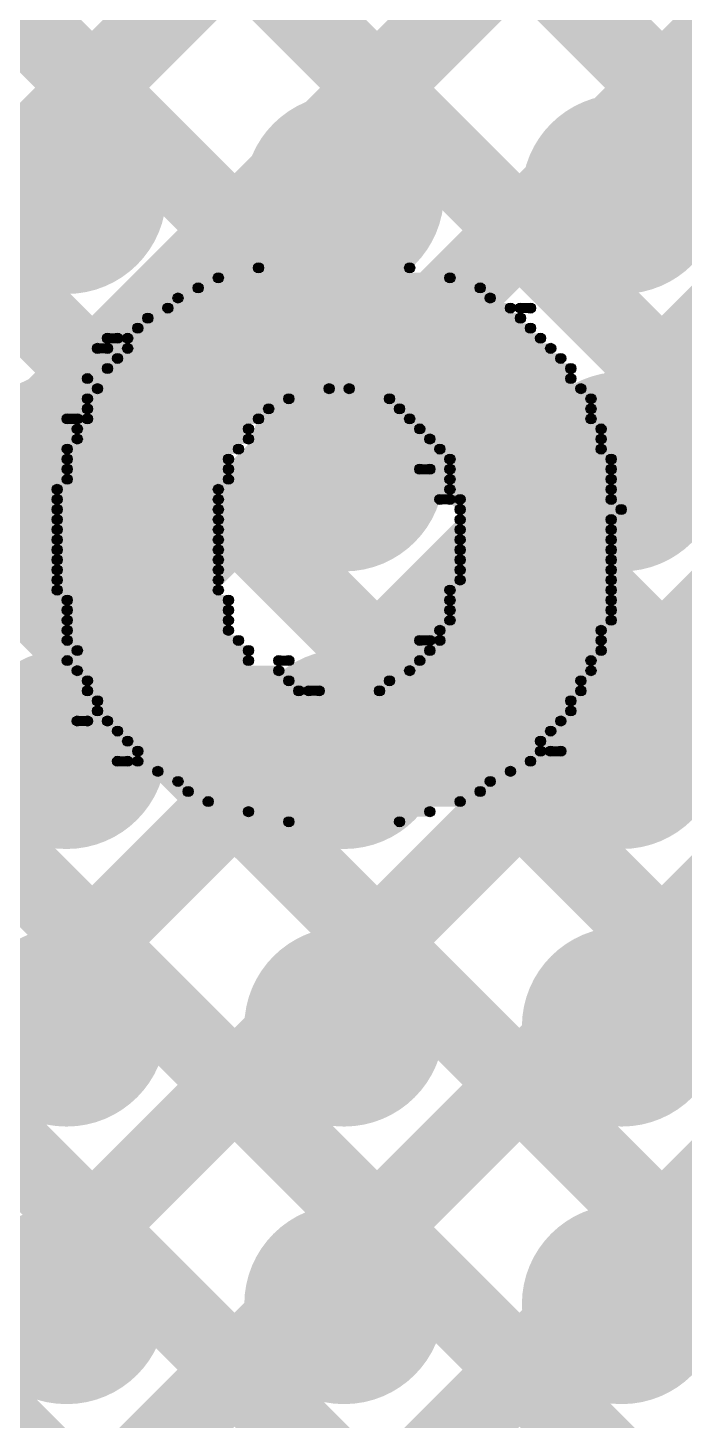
# Model space of a CAD drawing. Header units: millimetres. Extents: x -0.28 to 3.03, y -0.05 to 3.12.
# Drawn here: x 2.2221 to 2.2872, y 1.9776 to 2.1158 of the extents above; entities that cross this region are included whole.
import ezdxf

# ---------------------------------------------------------------- set-up
doc = ezdxf.new("R2010")
doc.units = ezdxf.units.MM
doc.header["$MEASUREMENT"] = 0
for name, color, linetype in [('BottomLayer', 5, 'Continuous'), ('BottomSolder', 6, 'Continuous'), ('TopLayer', 1, 'Continuous'), ('TopOverlay', 2, 'Continuous'), ('TopSolder', 216, 'Continuous'), ('ViaHoleLayer', 16, 'Continuous')]:
    doc.layers.add(name, color=color, linetype=linetype)

msp = doc.modelspace()

# ---------------------------------------------------------------- hatches: boundary and pattern name
at = {"layer": 'BottomLayer'}
for points in [[(2.03775, 1.91349), (2.03209, 1.91914), (2.70517, 2.59223), (2.71083, 2.58657)], [(2.05189, 1.89935), (2.04623, 1.905), (2.70517, 2.56394), (2.71083, 2.55829)], [(2.06603, 1.8852), (2.06037, 1.89086), (2.70517, 2.53566), (2.71083, 2.53)], [(2.08017, 1.87106), (2.07452, 1.87672), (2.70517, 2.50737), (2.71083, 2.50172)], [(2.09432, 1.85692), (2.08866, 1.86258), (2.70517, 2.47909), (2.71083, 2.47343)], [(2.10846, 1.84278), (2.1028, 1.84843), (2.70517, 2.45081), (2.71083, 2.44515)], [(2.1226, 1.82863), (2.11694, 1.83429), (2.70517, 2.42252), (2.71083, 2.41686)], [(1.7811, 2.41017), (1.78675, 2.41583), (2.46392, 1.73866), (2.45827, 1.733)], [(1.80938, 2.41017), (1.81504, 2.41583), (2.48943, 1.74144), (2.48377, 1.73578)], [(1.83766, 2.41017), (1.84332, 2.41583), (2.50528, 1.75386), (2.49963, 1.74821)], [(1.86595, 2.41017), (1.87161, 2.41583), (2.53047, 1.75696), (2.52481, 1.75131)], [(1.89423, 2.41017), (1.89989, 2.41583), (2.71083, 1.60489), (2.70517, 1.59923)], [(1.92252, 2.41017), (1.92817, 2.41583), (2.71083, 1.63317), (2.70517, 1.62752)], [(1.9508, 2.41017), (1.95646, 2.41583), (2.71083, 1.66146), (2.70517, 1.6558)], [(1.97909, 2.41017), (1.98474, 2.41583), (2.71083, 1.68974), (2.70517, 1.68409)]]:
    msp.add_hatch(color=5, dxfattribs=at).paths.add_polyline_path(points)
h = msp.add_hatch(color=5, dxfattribs=at)
edge = h.paths.add_edge_path()
edge.add_arc((2.22593, 2.09931), 0.00886, 0, 360)
h = msp.add_hatch(color=5, dxfattribs=at)
edge = h.paths.add_edge_path()
edge.add_arc((2.25349, 2.09931), 0.00886, 0, 360)
h = msp.add_hatch(color=5, dxfattribs=at)
edge = h.paths.add_edge_path()
edge.add_arc((2.28105, 2.09931), 0.00886, 0, 360)
h = msp.add_hatch(color=5, dxfattribs=at)
edge = h.paths.add_edge_path()
edge.add_arc((2.22593, 2.07176), 0.00886, 0, 360)
h = msp.add_hatch(color=5, dxfattribs=at)
edge = h.paths.add_edge_path()
edge.add_arc((2.25349, 2.07176), 0.00886, 0, 360)
h = msp.add_hatch(color=5, dxfattribs=at)
edge = h.paths.add_edge_path()
edge.add_arc((2.28105, 2.07176), 0.00886, 0, 360)
h = msp.add_hatch(color=5, dxfattribs=at)
edge = h.paths.add_edge_path()
edge.add_arc((2.22593, 2.0442), 0.00886, 0, 360)
h = msp.add_hatch(color=5, dxfattribs=at)
edge = h.paths.add_edge_path()
edge.add_arc((2.25349, 2.0442), 0.00886, 0, 360)
h = msp.add_hatch(color=5, dxfattribs=at)
edge = h.paths.add_edge_path()
edge.add_arc((2.28105, 2.0442), 0.00886, 0, 360)
h = msp.add_hatch(color=5, dxfattribs=at)
edge = h.paths.add_edge_path()
edge.add_arc((2.22593, 2.01664), 0.00886, 0, 360)
h = msp.add_hatch(color=5, dxfattribs=at)
edge = h.paths.add_edge_path()
edge.add_arc((2.25349, 2.01664), 0.00886, 0, 360)
h = msp.add_hatch(color=5, dxfattribs=at)
edge = h.paths.add_edge_path()
edge.add_arc((2.28105, 2.01664), 0.00886, 0, 360)
h = msp.add_hatch(color=5, dxfattribs=at)
edge = h.paths.add_edge_path()
edge.add_arc((2.22593, 1.98908), 0.00886, 0, 360)
h = msp.add_hatch(color=5, dxfattribs=at)
edge = h.paths.add_edge_path()
edge.add_arc((2.25349, 1.98908), 0.00886, 0, 360)
h = msp.add_hatch(color=5, dxfattribs=at)
edge = h.paths.add_edge_path()
edge.add_arc((2.28105, 1.98908), 0.00886, 0, 360)
at = {"layer": 'BottomSolder'}
h = msp.add_hatch(color=6, dxfattribs=at)
edge = h.paths.add_edge_path()
edge.add_arc((2.22593, 2.09931), 0.00991, 0, 360)
h = msp.add_hatch(color=6, dxfattribs=at)
edge = h.paths.add_edge_path()
edge.add_arc((2.25349, 2.09931), 0.00991, 0, 360)
h = msp.add_hatch(color=6, dxfattribs=at)
edge = h.paths.add_edge_path()
edge.add_arc((2.28105, 2.09931), 0.00991, 0, 360)
h = msp.add_hatch(color=6, dxfattribs=at)
edge = h.paths.add_edge_path()
edge.add_arc((2.22593, 2.07176), 0.00991, 0, 360)
h = msp.add_hatch(color=6, dxfattribs=at)
edge = h.paths.add_edge_path()
edge.add_arc((2.25349, 2.07176), 0.00991, 0, 360)
h = msp.add_hatch(color=6, dxfattribs=at)
edge = h.paths.add_edge_path()
edge.add_arc((2.28105, 2.07176), 0.00991, 0, 360)
h = msp.add_hatch(color=6, dxfattribs=at)
edge = h.paths.add_edge_path()
edge.add_arc((2.22593, 2.0442), 0.00991, 0, 360)
h = msp.add_hatch(color=6, dxfattribs=at)
edge = h.paths.add_edge_path()
edge.add_arc((2.25349, 2.0442), 0.00991, 0, 360)
h = msp.add_hatch(color=6, dxfattribs=at)
edge = h.paths.add_edge_path()
edge.add_arc((2.28105, 2.0442), 0.00991, 0, 360)
h = msp.add_hatch(color=6, dxfattribs=at)
edge = h.paths.add_edge_path()
edge.add_arc((2.22593, 2.01664), 0.00991, 0, 360)
h = msp.add_hatch(color=6, dxfattribs=at)
edge = h.paths.add_edge_path()
edge.add_arc((2.25349, 2.01664), 0.00991, 0, 360)
h = msp.add_hatch(color=6, dxfattribs=at)
edge = h.paths.add_edge_path()
edge.add_arc((2.28105, 2.01664), 0.00991, 0, 360)
h = msp.add_hatch(color=6, dxfattribs=at)
edge = h.paths.add_edge_path()
edge.add_arc((2.22593, 1.98908), 0.00991, 0, 360)
h = msp.add_hatch(color=6, dxfattribs=at)
edge = h.paths.add_edge_path()
edge.add_arc((2.25349, 1.98908), 0.00991, 0, 360)
h = msp.add_hatch(color=6, dxfattribs=at)
edge = h.paths.add_edge_path()
edge.add_arc((2.28105, 1.98908), 0.00991, 0, 360)
at = {"layer": 'TopLayer'}
for points in [[(1.2648, 3.09617), (1.27046, 3.10183), (2.71185, 1.66043), (2.7062, 1.65478)], [(1.29309, 3.09617), (1.29874, 3.10183), (2.71185, 1.68872), (2.7062, 1.68306)], [(1.51553, 2.81716), (1.52119, 2.82282), (2.71185, 1.63215), (2.7062, 1.62649)], [(1.51043, 2.79397), (1.51609, 2.79963), (2.71185, 1.60387), (2.7062, 1.59821)], [(1.5644, 2.71172), (1.57006, 2.71737), (2.53047, 1.75696), (2.52481, 1.75131)], [(1.55701, 2.69082), (1.56267, 2.69648), (2.50528, 1.75386), (2.49963, 1.74821)], [(1.54321, 2.67634), (1.54886, 2.682), (2.48943, 1.74144), (2.48377, 1.73578)], [(1.52321, 2.66806), (1.52886, 2.67372), (2.48084, 1.72174), (2.47519, 1.71608)], [(2.03133, 1.90707), (2.02567, 1.91273), (2.7062, 2.59325), (2.71185, 2.58759)], [(2.03133, 1.87878), (2.02567, 1.88444), (2.7062, 2.56497), (2.71185, 2.55931)], [(2.03133, 1.8505), (2.02567, 1.85616), (2.7062, 2.53668), (2.71185, 2.53102)], [(2.03133, 1.82222), (2.02567, 1.82787), (2.7062, 2.5084), (2.71185, 2.50274)], [(2.03133, 1.79393), (2.02567, 1.79959), (2.7062, 2.48011), (2.71185, 2.47446)], [(2.03133, 1.76565), (2.02567, 1.7713), (2.7062, 2.45183), (2.71185, 2.44617)], [(2.03133, 1.73736), (2.02567, 1.74302), (2.7062, 2.42354), (2.71185, 2.41789)]]:
    msp.add_hatch(color=1, dxfattribs=at).paths.add_polyline_path(points)
h = msp.add_hatch(color=1, dxfattribs=at)
edge = h.paths.add_edge_path()
edge.add_arc((2.22593, 2.09931), 0.00886, 0, 360)
h = msp.add_hatch(color=1, dxfattribs=at)
edge = h.paths.add_edge_path()
edge.add_arc((2.25349, 2.09931), 0.00886, 0, 360)
h = msp.add_hatch(color=1, dxfattribs=at)
edge = h.paths.add_edge_path()
edge.add_arc((2.28105, 2.09931), 0.00886, 0, 360)
h = msp.add_hatch(color=1, dxfattribs=at)
edge = h.paths.add_edge_path()
edge.add_arc((2.22593, 2.07176), 0.00886, 0, 360)
h = msp.add_hatch(color=1, dxfattribs=at)
edge = h.paths.add_edge_path()
edge.add_arc((2.25349, 2.07176), 0.00886, 0, 360)
h = msp.add_hatch(color=1, dxfattribs=at)
edge = h.paths.add_edge_path()
edge.add_arc((2.28105, 2.07176), 0.00886, 0, 360)
h = msp.add_hatch(color=1, dxfattribs=at)
edge = h.paths.add_edge_path()
edge.add_arc((2.22593, 2.0442), 0.00886, 0, 360)
h = msp.add_hatch(color=1, dxfattribs=at)
edge = h.paths.add_edge_path()
edge.add_arc((2.25349, 2.0442), 0.00886, 0, 360)
h = msp.add_hatch(color=1, dxfattribs=at)
edge = h.paths.add_edge_path()
edge.add_arc((2.28105, 2.0442), 0.00886, 0, 360)
h = msp.add_hatch(color=1, dxfattribs=at)
edge = h.paths.add_edge_path()
edge.add_arc((2.22593, 2.01664), 0.00886, 0, 360)
h = msp.add_hatch(color=1, dxfattribs=at)
edge = h.paths.add_edge_path()
edge.add_arc((2.25349, 2.01664), 0.00886, 0, 360)
h = msp.add_hatch(color=1, dxfattribs=at)
edge = h.paths.add_edge_path()
edge.add_arc((2.28105, 2.01664), 0.00886, 0, 360)
h = msp.add_hatch(color=1, dxfattribs=at)
edge = h.paths.add_edge_path()
edge.add_arc((2.22593, 1.98908), 0.00886, 0, 360)
h = msp.add_hatch(color=1, dxfattribs=at)
edge = h.paths.add_edge_path()
edge.add_arc((2.25349, 1.98908), 0.00886, 0, 360)
h = msp.add_hatch(color=1, dxfattribs=at)
edge = h.paths.add_edge_path()
edge.add_arc((2.28105, 1.98908), 0.00886, 0, 360)
at = {"layer": 'TopOverlay'}
h = msp.add_hatch(color=2, dxfattribs=at)
edge = h.paths.add_edge_path()
edge.add_arc((2.245, 2.092), 0.0005, 0, 360)
for points in [[(2.245, 2.0915), (2.245, 2.0925), (2.26, 2.0925), (2.26, 2.0915)], [(2.239, 2.0895), (2.239, 2.0905), (2.267, 2.0905), (2.267, 2.0895)], [(2.241, 2.0905), (2.241, 2.0915), (2.264, 2.0915), (2.264, 2.0905)], [(2.237, 2.0885), (2.237, 2.0895), (2.268, 2.0895), (2.268, 2.0885)], [(2.236, 2.0875), (2.236, 2.0885), (2.27, 2.0885), (2.27, 2.0875)], [(2.271, 2.0875), (2.271, 2.0885), (2.272, 2.0885), (2.272, 2.0875)], [(2.233, 2.0855), (2.233, 2.0865), (2.272, 2.0865), (2.272, 2.0855)], [(2.234, 2.0865), (2.234, 2.0875), (2.271, 2.0875), (2.271, 2.0865)], [(2.23, 2.0845), (2.23, 2.0855), (2.231, 2.0855), (2.231, 2.0845)], [(2.232, 2.0845), (2.232, 2.0855), (2.273, 2.0855), (2.273, 2.0845)], [(2.229, 2.0835), (2.229, 2.0845), (2.23, 2.0845), (2.23, 2.0835)], [(2.231, 2.0825), (2.231, 2.0835), (2.275, 2.0835), (2.275, 2.0825)], [(2.232, 2.0835), (2.232, 2.0845), (2.274, 2.0845), (2.274, 2.0835)], [(2.23, 2.0815), (2.23, 2.0825), (2.276, 2.0825), (2.276, 2.0815)], [(2.228, 2.0805), (2.228, 2.0815), (2.276, 2.0815), (2.276, 2.0805)], [(2.228, 2.0785), (2.228, 2.0795), (2.248, 2.0795), (2.248, 2.0785)], [(2.229, 2.0795), (2.229, 2.0805), (2.252, 2.0805), (2.252, 2.0795)], [(2.254, 2.0795), (2.254, 2.0805), (2.277, 2.0805), (2.277, 2.0795)], [(2.258, 2.0785), (2.258, 2.0795), (2.278, 2.0795), (2.278, 2.0785)], [(2.228, 2.0775), (2.228, 2.0785), (2.246, 2.0785), (2.246, 2.0775)], [(2.259, 2.0775), (2.259, 2.0785), (2.278, 2.0785), (2.278, 2.0775)], [(2.226, 2.0765), (2.226, 2.0775), (2.227, 2.0775), (2.227, 2.0765)], [(2.227, 2.0755), (2.227, 2.0765), (2.244, 2.0765), (2.244, 2.0755)], [(2.228, 2.0765), (2.228, 2.0775), (2.245, 2.0775), (2.245, 2.0765)], [(2.26, 2.0765), (2.26, 2.0775), (2.278, 2.0775), (2.278, 2.0765)], [(2.261, 2.0755), (2.261, 2.0765), (2.279, 2.0765), (2.279, 2.0755)], [(2.227, 2.0745), (2.227, 2.0755), (2.244, 2.0755), (2.244, 2.0745)], [(2.262, 2.0745), (2.262, 2.0755), (2.279, 2.0755), (2.279, 2.0745)], [(2.226, 2.0735), (2.226, 2.0745), (2.243, 2.0745), (2.243, 2.0735)], [(2.263, 2.0735), (2.263, 2.0745), (2.279, 2.0745), (2.279, 2.0735)], [(2.226, 2.0725), (2.226, 2.0735), (2.242, 2.0735), (2.242, 2.0725)], [(2.226, 2.0715), (2.226, 2.0725), (2.242, 2.0725), (2.242, 2.0715)], [(2.261, 2.0715), (2.261, 2.0725), (2.262, 2.0725), (2.262, 2.0715)], [(2.264, 2.0725), (2.264, 2.0735), (2.28, 2.0735), (2.28, 2.0725)], [(2.264, 2.0715), (2.264, 2.0725), (2.28, 2.0725), (2.28, 2.0715)], [(2.226, 2.0705), (2.226, 2.0715), (2.242, 2.0715), (2.242, 2.0705)], [(2.264, 2.0705), (2.264, 2.0715), (2.28, 2.0715), (2.28, 2.0705)], [(2.225, 2.0695), (2.225, 2.0705), (2.241, 2.0705), (2.241, 2.0695)], [(2.264, 2.0695), (2.264, 2.0705), (2.28, 2.0705), (2.28, 2.0695)], [(2.225, 2.0685), (2.225, 2.0695), (2.241, 2.0695), (2.241, 2.0685)], [(2.225, 2.0675), (2.225, 2.0685), (2.241, 2.0685), (2.241, 2.0675)], [(2.263, 2.0685), (2.263, 2.0695), (2.264, 2.0695), (2.264, 2.0685)], [(2.265, 2.0685), (2.265, 2.0695), (2.28, 2.0695), (2.28, 2.0685)], [(2.265, 2.0675), (2.265, 2.0685), (2.281, 2.0685), (2.281, 2.0675)], [(2.225, 2.0665), (2.225, 2.0675), (2.241, 2.0675), (2.241, 2.0665)], [(2.265, 2.0665), (2.265, 2.0675), (2.28, 2.0675), (2.28, 2.0665)], [(2.225, 2.0655), (2.225, 2.0665), (2.241, 2.0665), (2.241, 2.0655)], [(2.225, 2.0645), (2.225, 2.0655), (2.241, 2.0655), (2.241, 2.0645)], [(2.265, 2.0655), (2.265, 2.0665), (2.28, 2.0665), (2.28, 2.0655)], [(2.265, 2.0645), (2.265, 2.0655), (2.28, 2.0655), (2.28, 2.0645)], [(2.225, 2.0635), (2.225, 2.0645), (2.241, 2.0645), (2.241, 2.0635)], [(2.265, 2.0635), (2.265, 2.0645), (2.28, 2.0645), (2.28, 2.0635)], [(2.225, 2.0625), (2.225, 2.0635), (2.241, 2.0635), (2.241, 2.0625)], [(2.265, 2.0625), (2.265, 2.0635), (2.28, 2.0635), (2.28, 2.0625)], [(2.225, 2.0615), (2.225, 2.0625), (2.241, 2.0625), (2.241, 2.0615)], [(2.225, 2.0605), (2.225, 2.0615), (2.241, 2.0615), (2.241, 2.0605)], [(2.265, 2.0615), (2.265, 2.0625), (2.28, 2.0625), (2.28, 2.0615)], [(2.265, 2.0605), (2.265, 2.0615), (2.28, 2.0615), (2.28, 2.0605)], [(2.225, 2.0595), (2.225, 2.0605), (2.241, 2.0605), (2.241, 2.0595)], [(2.264, 2.0595), (2.264, 2.0605), (2.28, 2.0605), (2.28, 2.0595)], [(2.226, 2.0585), (2.226, 2.0595), (2.242, 2.0595), (2.242, 2.0585)], [(2.226, 2.0575), (2.226, 2.0585), (2.242, 2.0585), (2.242, 2.0575)], [(2.264, 2.0585), (2.264, 2.0595), (2.28, 2.0595), (2.28, 2.0585)], [(2.264, 2.0575), (2.264, 2.0585), (2.28, 2.0585), (2.28, 2.0575)], [(2.226, 2.0565), (2.226, 2.0575), (2.242, 2.0575), (2.242, 2.0565)], [(2.264, 2.0565), (2.264, 2.0575), (2.28, 2.0575), (2.28, 2.0565)], [(2.226, 2.0555), (2.226, 2.0565), (2.242, 2.0565), (2.242, 2.0555)], [(2.263, 2.0555), (2.263, 2.0565), (2.279, 2.0565), (2.279, 2.0555)], [(2.226, 2.0545), (2.226, 2.0555), (2.243, 2.0555), (2.243, 2.0545)], [(2.227, 2.0535), (2.227, 2.0545), (2.244, 2.0545), (2.244, 2.0535)], [(2.261, 2.0545), (2.261, 2.0555), (2.262, 2.0555), (2.262, 2.0545)], [(2.262, 2.0535), (2.262, 2.0545), (2.279, 2.0545), (2.279, 2.0535)], [(2.263, 2.0545), (2.263, 2.0555), (2.279, 2.0555), (2.279, 2.0545)], [(2.226, 2.0525), (2.226, 2.0535), (2.244, 2.0535), (2.244, 2.0525)], [(2.247, 2.0525), (2.247, 2.0535), (2.248, 2.0535), (2.248, 2.0525)], [(2.261, 2.0525), (2.261, 2.0535), (2.278, 2.0535), (2.278, 2.0525)], [(2.227, 2.0515), (2.227, 2.0525), (2.247, 2.0525), (2.247, 2.0515)], [(2.26, 2.0515), (2.26, 2.0525), (2.278, 2.0525), (2.278, 2.0515)], [(2.228, 2.0505), (2.228, 2.0515), (2.248, 2.0515), (2.248, 2.0505)], [(2.228, 2.0495), (2.228, 2.0505), (2.249, 2.0505), (2.249, 2.0495)], [(2.25, 2.0495), (2.25, 2.0505), (2.251, 2.0505), (2.251, 2.0495)], [(2.257, 2.0495), (2.257, 2.0505), (2.277, 2.0505), (2.277, 2.0495)], [(2.258, 2.0505), (2.258, 2.0515), (2.277, 2.0515), (2.277, 2.0505)], [(2.229, 2.0485), (2.229, 2.0495), (2.276, 2.0495), (2.276, 2.0485)], [(2.227, 2.0465), (2.227, 2.0475), (2.228, 2.0475), (2.228, 2.0465)], [(2.229, 2.0475), (2.229, 2.0485), (2.276, 2.0485), (2.276, 2.0475)], [(2.23, 2.0465), (2.23, 2.0475), (2.275, 2.0475), (2.275, 2.0465)], [(2.231, 2.0455), (2.231, 2.0465), (2.274, 2.0465), (2.274, 2.0455)], [(2.232, 2.0445), (2.232, 2.0455), (2.273, 2.0455), (2.273, 2.0445)], [(2.231, 2.0425), (2.231, 2.0435), (2.232, 2.0435), (2.232, 2.0425)], [(2.233, 2.0435), (2.233, 2.0445), (2.273, 2.0445), (2.273, 2.0435)], [(2.233, 2.0425), (2.233, 2.0435), (2.272, 2.0435), (2.272, 2.0425)], [(2.274, 2.0435), (2.274, 2.0445), (2.275, 2.0445), (2.275, 2.0435)], [(2.235, 2.0415), (2.235, 2.0425), (2.27, 2.0425), (2.27, 2.0415)], [(2.237, 2.0405), (2.237, 2.0415), (2.268, 2.0415), (2.268, 2.0405)], [(2.238, 2.0395), (2.238, 2.0405), (2.267, 2.0405), (2.267, 2.0395)], [(2.24, 2.0385), (2.24, 2.0395), (2.265, 2.0395), (2.265, 2.0385)], [(2.244, 2.0375), (2.244, 2.0385), (2.262, 2.0385), (2.262, 2.0375)], [(2.248, 2.0365), (2.248, 2.0375), (2.259, 2.0375), (2.259, 2.0365)]]:
    msp.add_hatch(color=2, dxfattribs=at).paths.add_polyline_path(points)
h = msp.add_hatch(color=2, dxfattribs=at)
edge = h.paths.add_edge_path()
edge.add_arc((2.26, 2.092), 0.0005, 0, 360)
h = msp.add_hatch(color=2, dxfattribs=at)
edge = h.paths.add_edge_path()
edge.add_arc((2.239, 2.09), 0.0005, 0, 360)
h = msp.add_hatch(color=2, dxfattribs=at)
edge = h.paths.add_edge_path()
edge.add_arc((2.241, 2.091), 0.0005, 0, 360)
h = msp.add_hatch(color=2, dxfattribs=at)
edge = h.paths.add_edge_path()
edge.add_arc((2.264, 2.091), 0.0005, 0, 360)
h = msp.add_hatch(color=2, dxfattribs=at)
edge = h.paths.add_edge_path()
edge.add_arc((2.267, 2.09), 0.0005, 0, 360)
h = msp.add_hatch(color=2, dxfattribs=at)
edge = h.paths.add_edge_path()
edge.add_arc((2.237, 2.089), 0.0005, 0, 360)
h = msp.add_hatch(color=2, dxfattribs=at)
edge = h.paths.add_edge_path()
edge.add_arc((2.268, 2.089), 0.0005, 0, 360)
h = msp.add_hatch(color=2, dxfattribs=at)
edge = h.paths.add_edge_path()
edge.add_arc((2.236, 2.088), 0.0005, 0, 360)
h = msp.add_hatch(color=2, dxfattribs=at)
edge = h.paths.add_edge_path()
edge.add_arc((2.27, 2.088), 0.0005, 0, 360)
h = msp.add_hatch(color=2, dxfattribs=at)
edge = h.paths.add_edge_path()
edge.add_arc((2.271, 2.088), 0.0005, 0, 360)
h = msp.add_hatch(color=2, dxfattribs=at)
edge = h.paths.add_edge_path()
edge.add_arc((2.272, 2.088), 0.0005, 0, 360)
h = msp.add_hatch(color=2, dxfattribs=at)
edge = h.paths.add_edge_path()
edge.add_arc((2.233, 2.086), 0.0005, 0, 360)
h = msp.add_hatch(color=2, dxfattribs=at)
edge = h.paths.add_edge_path()
edge.add_arc((2.234, 2.087), 0.0005, 0, 360)
h = msp.add_hatch(color=2, dxfattribs=at)
edge = h.paths.add_edge_path()
edge.add_arc((2.271, 2.087), 0.0005, 0, 360)
h = msp.add_hatch(color=2, dxfattribs=at)
edge = h.paths.add_edge_path()
edge.add_arc((2.272, 2.086), 0.0005, 0, 360)
h = msp.add_hatch(color=2, dxfattribs=at)
edge = h.paths.add_edge_path()
edge.add_arc((2.23, 2.085), 0.0005, 0, 360)
h = msp.add_hatch(color=2, dxfattribs=at)
edge = h.paths.add_edge_path()
edge.add_arc((2.231, 2.085), 0.0005, 0, 360)
h = msp.add_hatch(color=2, dxfattribs=at)
edge = h.paths.add_edge_path()
edge.add_arc((2.232, 2.085), 0.0005, 0, 360)
h = msp.add_hatch(color=2, dxfattribs=at)
edge = h.paths.add_edge_path()
edge.add_arc((2.273, 2.085), 0.0005, 0, 360)
h = msp.add_hatch(color=2, dxfattribs=at)
edge = h.paths.add_edge_path()
edge.add_arc((2.229, 2.084), 0.0005, 0, 360)
h = msp.add_hatch(color=2, dxfattribs=at)
edge = h.paths.add_edge_path()
edge.add_arc((2.23, 2.084), 0.0005, 0, 360)
h = msp.add_hatch(color=2, dxfattribs=at)
edge = h.paths.add_edge_path()
edge.add_arc((2.231, 2.083), 0.0005, 0, 360)
h = msp.add_hatch(color=2, dxfattribs=at)
edge = h.paths.add_edge_path()
edge.add_arc((2.232, 2.084), 0.0005, 0, 360)
h = msp.add_hatch(color=2, dxfattribs=at)
edge = h.paths.add_edge_path()
edge.add_arc((2.274, 2.084), 0.0005, 0, 360)
h = msp.add_hatch(color=2, dxfattribs=at)
edge = h.paths.add_edge_path()
edge.add_arc((2.275, 2.083), 0.0005, 0, 360)
h = msp.add_hatch(color=2, dxfattribs=at)
edge = h.paths.add_edge_path()
edge.add_arc((2.23, 2.082), 0.0005, 0, 360)
h = msp.add_hatch(color=2, dxfattribs=at)
edge = h.paths.add_edge_path()
edge.add_arc((2.276, 2.082), 0.0005, 0, 360)
h = msp.add_hatch(color=2, dxfattribs=at)
edge = h.paths.add_edge_path()
edge.add_arc((2.228, 2.081), 0.0005, 0, 360)
h = msp.add_hatch(color=2, dxfattribs=at)
edge = h.paths.add_edge_path()
edge.add_arc((2.276, 2.081), 0.0005, 0, 360)
h = msp.add_hatch(color=2, dxfattribs=at)
edge = h.paths.add_edge_path()
edge.add_arc((2.228, 2.079), 0.0005, 0, 360)
h = msp.add_hatch(color=2, dxfattribs=at)
edge = h.paths.add_edge_path()
edge.add_arc((2.229, 2.08), 0.0005, 0, 360)
h = msp.add_hatch(color=2, dxfattribs=at)
edge = h.paths.add_edge_path()
edge.add_arc((2.248, 2.079), 0.0005, 0, 360)
h = msp.add_hatch(color=2, dxfattribs=at)
edge = h.paths.add_edge_path()
edge.add_arc((2.252, 2.08), 0.0005, 0, 360)
h = msp.add_hatch(color=2, dxfattribs=at)
edge = h.paths.add_edge_path()
edge.add_arc((2.254, 2.08), 0.0005, 0, 360)
h = msp.add_hatch(color=2, dxfattribs=at)
edge = h.paths.add_edge_path()
edge.add_arc((2.258, 2.079), 0.0005, 0, 360)
h = msp.add_hatch(color=2, dxfattribs=at)
edge = h.paths.add_edge_path()
edge.add_arc((2.277, 2.08), 0.0005, 0, 360)
h = msp.add_hatch(color=2, dxfattribs=at)
edge = h.paths.add_edge_path()
edge.add_arc((2.278, 2.079), 0.0005, 0, 360)
h = msp.add_hatch(color=2, dxfattribs=at)
edge = h.paths.add_edge_path()
edge.add_arc((2.228, 2.078), 0.0005, 0, 360)
h = msp.add_hatch(color=2, dxfattribs=at)
edge = h.paths.add_edge_path()
edge.add_arc((2.246, 2.078), 0.0005, 0, 360)
h = msp.add_hatch(color=2, dxfattribs=at)
edge = h.paths.add_edge_path()
edge.add_arc((2.259, 2.078), 0.0005, 0, 360)
h = msp.add_hatch(color=2, dxfattribs=at)
edge = h.paths.add_edge_path()
edge.add_arc((2.278, 2.078), 0.0005, 0, 360)
h = msp.add_hatch(color=2, dxfattribs=at)
edge = h.paths.add_edge_path()
edge.add_arc((2.226, 2.077), 0.0005, 0, 360)
h = msp.add_hatch(color=2, dxfattribs=at)
edge = h.paths.add_edge_path()
edge.add_arc((2.227, 2.077), 0.0005, 0, 360)
h = msp.add_hatch(color=2, dxfattribs=at)
edge = h.paths.add_edge_path()
edge.add_arc((2.227, 2.076), 0.0005, 0, 360)
h = msp.add_hatch(color=2, dxfattribs=at)
edge = h.paths.add_edge_path()
edge.add_arc((2.228, 2.077), 0.0005, 0, 360)
h = msp.add_hatch(color=2, dxfattribs=at)
edge = h.paths.add_edge_path()
edge.add_arc((2.244, 2.076), 0.0005, 0, 360)
h = msp.add_hatch(color=2, dxfattribs=at)
edge = h.paths.add_edge_path()
edge.add_arc((2.245, 2.077), 0.0005, 0, 360)
h = msp.add_hatch(color=2, dxfattribs=at)
edge = h.paths.add_edge_path()
edge.add_arc((2.26, 2.077), 0.0005, 0, 360)
h = msp.add_hatch(color=2, dxfattribs=at)
edge = h.paths.add_edge_path()
edge.add_arc((2.261, 2.076), 0.0005, 0, 360)
h = msp.add_hatch(color=2, dxfattribs=at)
edge = h.paths.add_edge_path()
edge.add_arc((2.278, 2.077), 0.0005, 0, 360)
h = msp.add_hatch(color=2, dxfattribs=at)
edge = h.paths.add_edge_path()
edge.add_arc((2.279, 2.076), 0.0005, 0, 360)
h = msp.add_hatch(color=2, dxfattribs=at)
edge = h.paths.add_edge_path()
edge.add_arc((2.227, 2.075), 0.0005, 0, 360)
h = msp.add_hatch(color=2, dxfattribs=at)
edge = h.paths.add_edge_path()
edge.add_arc((2.244, 2.075), 0.0005, 0, 360)
h = msp.add_hatch(color=2, dxfattribs=at)
edge = h.paths.add_edge_path()
edge.add_arc((2.262, 2.075), 0.0005, 0, 360)
h = msp.add_hatch(color=2, dxfattribs=at)
edge = h.paths.add_edge_path()
edge.add_arc((2.279, 2.075), 0.0005, 0, 360)
h = msp.add_hatch(color=2, dxfattribs=at)
edge = h.paths.add_edge_path()
edge.add_arc((2.226, 2.074), 0.0005, 0, 360)
h = msp.add_hatch(color=2, dxfattribs=at)
edge = h.paths.add_edge_path()
edge.add_arc((2.243, 2.074), 0.0005, 0, 360)
h = msp.add_hatch(color=2, dxfattribs=at)
edge = h.paths.add_edge_path()
edge.add_arc((2.263, 2.074), 0.0005, 0, 360)
h = msp.add_hatch(color=2, dxfattribs=at)
edge = h.paths.add_edge_path()
edge.add_arc((2.279, 2.074), 0.0005, 0, 360)
h = msp.add_hatch(color=2, dxfattribs=at)
edge = h.paths.add_edge_path()
edge.add_arc((2.226, 2.073), 0.0005, 0, 360)
h = msp.add_hatch(color=2, dxfattribs=at)
edge = h.paths.add_edge_path()
edge.add_arc((2.226, 2.072), 0.0005, 0, 360)
h = msp.add_hatch(color=2, dxfattribs=at)
edge = h.paths.add_edge_path()
edge.add_arc((2.242, 2.073), 0.0005, 0, 360)
h = msp.add_hatch(color=2, dxfattribs=at)
edge = h.paths.add_edge_path()
edge.add_arc((2.242, 2.072), 0.0005, 0, 360)
h = msp.add_hatch(color=2, dxfattribs=at)
edge = h.paths.add_edge_path()
edge.add_arc((2.261, 2.072), 0.0005, 0, 360)
h = msp.add_hatch(color=2, dxfattribs=at)
edge = h.paths.add_edge_path()
edge.add_arc((2.262, 2.072), 0.0005, 0, 360)
h = msp.add_hatch(color=2, dxfattribs=at)
edge = h.paths.add_edge_path()
edge.add_arc((2.264, 2.073), 0.0005, 0, 360)
h = msp.add_hatch(color=2, dxfattribs=at)
edge = h.paths.add_edge_path()
edge.add_arc((2.264, 2.072), 0.0005, 0, 360)
h = msp.add_hatch(color=2, dxfattribs=at)
edge = h.paths.add_edge_path()
edge.add_arc((2.28, 2.073), 0.0005, 0, 360)
h = msp.add_hatch(color=2, dxfattribs=at)
edge = h.paths.add_edge_path()
edge.add_arc((2.28, 2.072), 0.0005, 0, 360)
h = msp.add_hatch(color=2, dxfattribs=at)
edge = h.paths.add_edge_path()
edge.add_arc((2.226, 2.071), 0.0005, 0, 360)
h = msp.add_hatch(color=2, dxfattribs=at)
edge = h.paths.add_edge_path()
edge.add_arc((2.242, 2.071), 0.0005, 0, 360)
h = msp.add_hatch(color=2, dxfattribs=at)
edge = h.paths.add_edge_path()
edge.add_arc((2.264, 2.071), 0.0005, 0, 360)
h = msp.add_hatch(color=2, dxfattribs=at)
edge = h.paths.add_edge_path()
edge.add_arc((2.28, 2.071), 0.0005, 0, 360)
h = msp.add_hatch(color=2, dxfattribs=at)
edge = h.paths.add_edge_path()
edge.add_arc((2.225, 2.07), 0.0005, 0, 360)
h = msp.add_hatch(color=2, dxfattribs=at)
edge = h.paths.add_edge_path()
edge.add_arc((2.241, 2.07), 0.0005, 0, 360)
h = msp.add_hatch(color=2, dxfattribs=at)
edge = h.paths.add_edge_path()
edge.add_arc((2.264, 2.07), 0.0005, 0, 360)
h = msp.add_hatch(color=2, dxfattribs=at)
edge = h.paths.add_edge_path()
edge.add_arc((2.28, 2.07), 0.0005, 0, 360)
h = msp.add_hatch(color=2, dxfattribs=at)
edge = h.paths.add_edge_path()
edge.add_arc((2.225, 2.069), 0.0005, 0, 360)
h = msp.add_hatch(color=2, dxfattribs=at)
edge = h.paths.add_edge_path()
edge.add_arc((2.225, 2.068), 0.0005, 0, 360)
h = msp.add_hatch(color=2, dxfattribs=at)
edge = h.paths.add_edge_path()
edge.add_arc((2.241, 2.069), 0.0005, 0, 360)
h = msp.add_hatch(color=2, dxfattribs=at)
edge = h.paths.add_edge_path()
edge.add_arc((2.241, 2.068), 0.0005, 0, 360)
h = msp.add_hatch(color=2, dxfattribs=at)
edge = h.paths.add_edge_path()
edge.add_arc((2.263, 2.069), 0.0005, 0, 360)
h = msp.add_hatch(color=2, dxfattribs=at)
edge = h.paths.add_edge_path()
edge.add_arc((2.264, 2.069), 0.0005, 0, 360)
h = msp.add_hatch(color=2, dxfattribs=at)
edge = h.paths.add_edge_path()
edge.add_arc((2.265, 2.069), 0.0005, 0, 360)
h = msp.add_hatch(color=2, dxfattribs=at)
edge = h.paths.add_edge_path()
edge.add_arc((2.265, 2.068), 0.0005, 0, 360)
h = msp.add_hatch(color=2, dxfattribs=at)
edge = h.paths.add_edge_path()
edge.add_arc((2.28, 2.069), 0.0005, 0, 360)
h = msp.add_hatch(color=2, dxfattribs=at)
edge = h.paths.add_edge_path()
edge.add_arc((2.281, 2.068), 0.0005, 0, 360)
h = msp.add_hatch(color=2, dxfattribs=at)
edge = h.paths.add_edge_path()
edge.add_arc((2.225, 2.067), 0.0005, 0, 360)
h = msp.add_hatch(color=2, dxfattribs=at)
edge = h.paths.add_edge_path()
edge.add_arc((2.241, 2.067), 0.0005, 0, 360)
h = msp.add_hatch(color=2, dxfattribs=at)
edge = h.paths.add_edge_path()
edge.add_arc((2.265, 2.067), 0.0005, 0, 360)
h = msp.add_hatch(color=2, dxfattribs=at)
edge = h.paths.add_edge_path()
edge.add_arc((2.28, 2.067), 0.0005, 0, 360)
h = msp.add_hatch(color=2, dxfattribs=at)
edge = h.paths.add_edge_path()
edge.add_arc((2.225, 2.066), 0.0005, 0, 360)
h = msp.add_hatch(color=2, dxfattribs=at)
edge = h.paths.add_edge_path()
edge.add_arc((2.225, 2.065), 0.0005, 0, 360)
h = msp.add_hatch(color=2, dxfattribs=at)
edge = h.paths.add_edge_path()
edge.add_arc((2.241, 2.066), 0.0005, 0, 360)
h = msp.add_hatch(color=2, dxfattribs=at)
edge = h.paths.add_edge_path()
edge.add_arc((2.241, 2.065), 0.0005, 0, 360)
h = msp.add_hatch(color=2, dxfattribs=at)
edge = h.paths.add_edge_path()
edge.add_arc((2.265, 2.066), 0.0005, 0, 360)
h = msp.add_hatch(color=2, dxfattribs=at)
edge = h.paths.add_edge_path()
edge.add_arc((2.265, 2.065), 0.0005, 0, 360)
h = msp.add_hatch(color=2, dxfattribs=at)
edge = h.paths.add_edge_path()
edge.add_arc((2.28, 2.066), 0.0005, 0, 360)
h = msp.add_hatch(color=2, dxfattribs=at)
edge = h.paths.add_edge_path()
edge.add_arc((2.28, 2.065), 0.0005, 0, 360)
h = msp.add_hatch(color=2, dxfattribs=at)
edge = h.paths.add_edge_path()
edge.add_arc((2.225, 2.064), 0.0005, 0, 360)
h = msp.add_hatch(color=2, dxfattribs=at)
edge = h.paths.add_edge_path()
edge.add_arc((2.241, 2.064), 0.0005, 0, 360)
h = msp.add_hatch(color=2, dxfattribs=at)
edge = h.paths.add_edge_path()
edge.add_arc((2.265, 2.064), 0.0005, 0, 360)
h = msp.add_hatch(color=2, dxfattribs=at)
edge = h.paths.add_edge_path()
edge.add_arc((2.28, 2.064), 0.0005, 0, 360)
h = msp.add_hatch(color=2, dxfattribs=at)
edge = h.paths.add_edge_path()
edge.add_arc((2.225, 2.063), 0.0005, 0, 360)
h = msp.add_hatch(color=2, dxfattribs=at)
edge = h.paths.add_edge_path()
edge.add_arc((2.241, 2.063), 0.0005, 0, 360)
h = msp.add_hatch(color=2, dxfattribs=at)
edge = h.paths.add_edge_path()
edge.add_arc((2.265, 2.063), 0.0005, 0, 360)
h = msp.add_hatch(color=2, dxfattribs=at)
edge = h.paths.add_edge_path()
edge.add_arc((2.28, 2.063), 0.0005, 0, 360)
h = msp.add_hatch(color=2, dxfattribs=at)
edge = h.paths.add_edge_path()
edge.add_arc((2.225, 2.062), 0.0005, 0, 360)
h = msp.add_hatch(color=2, dxfattribs=at)
edge = h.paths.add_edge_path()
edge.add_arc((2.225, 2.061), 0.0005, 0, 360)
h = msp.add_hatch(color=2, dxfattribs=at)
edge = h.paths.add_edge_path()
edge.add_arc((2.241, 2.062), 0.0005, 0, 360)
h = msp.add_hatch(color=2, dxfattribs=at)
edge = h.paths.add_edge_path()
edge.add_arc((2.241, 2.061), 0.0005, 0, 360)
h = msp.add_hatch(color=2, dxfattribs=at)
edge = h.paths.add_edge_path()
edge.add_arc((2.265, 2.062), 0.0005, 0, 360)
h = msp.add_hatch(color=2, dxfattribs=at)
edge = h.paths.add_edge_path()
edge.add_arc((2.265, 2.061), 0.0005, 0, 360)
h = msp.add_hatch(color=2, dxfattribs=at)
edge = h.paths.add_edge_path()
edge.add_arc((2.28, 2.062), 0.0005, 0, 360)
h = msp.add_hatch(color=2, dxfattribs=at)
edge = h.paths.add_edge_path()
edge.add_arc((2.28, 2.061), 0.0005, 0, 360)
h = msp.add_hatch(color=2, dxfattribs=at)
edge = h.paths.add_edge_path()
edge.add_arc((2.225, 2.06), 0.0005, 0, 360)
h = msp.add_hatch(color=2, dxfattribs=at)
edge = h.paths.add_edge_path()
edge.add_arc((2.241, 2.06), 0.0005, 0, 360)
h = msp.add_hatch(color=2, dxfattribs=at)
edge = h.paths.add_edge_path()
edge.add_arc((2.264, 2.06), 0.0005, 0, 360)
h = msp.add_hatch(color=2, dxfattribs=at)
edge = h.paths.add_edge_path()
edge.add_arc((2.28, 2.06), 0.0005, 0, 360)
h = msp.add_hatch(color=2, dxfattribs=at)
edge = h.paths.add_edge_path()
edge.add_arc((2.226, 2.059), 0.0005, 0, 360)
h = msp.add_hatch(color=2, dxfattribs=at)
edge = h.paths.add_edge_path()
edge.add_arc((2.226, 2.058), 0.0005, 0, 360)
h = msp.add_hatch(color=2, dxfattribs=at)
edge = h.paths.add_edge_path()
edge.add_arc((2.242, 2.059), 0.0005, 0, 360)
h = msp.add_hatch(color=2, dxfattribs=at)
edge = h.paths.add_edge_path()
edge.add_arc((2.242, 2.058), 0.0005, 0, 360)
h = msp.add_hatch(color=2, dxfattribs=at)
edge = h.paths.add_edge_path()
edge.add_arc((2.264, 2.059), 0.0005, 0, 360)
h = msp.add_hatch(color=2, dxfattribs=at)
edge = h.paths.add_edge_path()
edge.add_arc((2.264, 2.058), 0.0005, 0, 360)
h = msp.add_hatch(color=2, dxfattribs=at)
edge = h.paths.add_edge_path()
edge.add_arc((2.28, 2.059), 0.0005, 0, 360)
h = msp.add_hatch(color=2, dxfattribs=at)
edge = h.paths.add_edge_path()
edge.add_arc((2.28, 2.058), 0.0005, 0, 360)
h = msp.add_hatch(color=2, dxfattribs=at)
edge = h.paths.add_edge_path()
edge.add_arc((2.226, 2.057), 0.0005, 0, 360)
h = msp.add_hatch(color=2, dxfattribs=at)
edge = h.paths.add_edge_path()
edge.add_arc((2.242, 2.057), 0.0005, 0, 360)
h = msp.add_hatch(color=2, dxfattribs=at)
edge = h.paths.add_edge_path()
edge.add_arc((2.264, 2.057), 0.0005, 0, 360)
h = msp.add_hatch(color=2, dxfattribs=at)
edge = h.paths.add_edge_path()
edge.add_arc((2.28, 2.057), 0.0005, 0, 360)
h = msp.add_hatch(color=2, dxfattribs=at)
edge = h.paths.add_edge_path()
edge.add_arc((2.226, 2.056), 0.0005, 0, 360)
h = msp.add_hatch(color=2, dxfattribs=at)
edge = h.paths.add_edge_path()
edge.add_arc((2.242, 2.056), 0.0005, 0, 360)
h = msp.add_hatch(color=2, dxfattribs=at)
edge = h.paths.add_edge_path()
edge.add_arc((2.263, 2.056), 0.0005, 0, 360)
h = msp.add_hatch(color=2, dxfattribs=at)
edge = h.paths.add_edge_path()
edge.add_arc((2.279, 2.056), 0.0005, 0, 360)
h = msp.add_hatch(color=2, dxfattribs=at)
edge = h.paths.add_edge_path()
edge.add_arc((2.226, 2.055), 0.0005, 0, 360)
h = msp.add_hatch(color=2, dxfattribs=at)
edge = h.paths.add_edge_path()
edge.add_arc((2.227, 2.054), 0.0005, 0, 360)
h = msp.add_hatch(color=2, dxfattribs=at)
edge = h.paths.add_edge_path()
edge.add_arc((2.243, 2.055), 0.0005, 0, 360)
h = msp.add_hatch(color=2, dxfattribs=at)
edge = h.paths.add_edge_path()
edge.add_arc((2.244, 2.054), 0.0005, 0, 360)
h = msp.add_hatch(color=2, dxfattribs=at)
edge = h.paths.add_edge_path()
edge.add_arc((2.261, 2.055), 0.0005, 0, 360)
h = msp.add_hatch(color=2, dxfattribs=at)
edge = h.paths.add_edge_path()
edge.add_arc((2.262, 2.055), 0.0005, 0, 360)
h = msp.add_hatch(color=2, dxfattribs=at)
edge = h.paths.add_edge_path()
edge.add_arc((2.262, 2.054), 0.0005, 0, 360)
h = msp.add_hatch(color=2, dxfattribs=at)
edge = h.paths.add_edge_path()
edge.add_arc((2.263, 2.055), 0.0005, 0, 360)
h = msp.add_hatch(color=2, dxfattribs=at)
edge = h.paths.add_edge_path()
edge.add_arc((2.279, 2.055), 0.0005, 0, 360)
h = msp.add_hatch(color=2, dxfattribs=at)
edge = h.paths.add_edge_path()
edge.add_arc((2.279, 2.054), 0.0005, 0, 360)
h = msp.add_hatch(color=2, dxfattribs=at)
edge = h.paths.add_edge_path()
edge.add_arc((2.226, 2.053), 0.0005, 0, 360)
h = msp.add_hatch(color=2, dxfattribs=at)
edge = h.paths.add_edge_path()
edge.add_arc((2.244, 2.053), 0.0005, 0, 360)
h = msp.add_hatch(color=2, dxfattribs=at)
edge = h.paths.add_edge_path()
edge.add_arc((2.247, 2.053), 0.0005, 0, 360)
h = msp.add_hatch(color=2, dxfattribs=at)
edge = h.paths.add_edge_path()
edge.add_arc((2.248, 2.053), 0.0005, 0, 360)
h = msp.add_hatch(color=2, dxfattribs=at)
edge = h.paths.add_edge_path()
edge.add_arc((2.261, 2.053), 0.0005, 0, 360)
h = msp.add_hatch(color=2, dxfattribs=at)
edge = h.paths.add_edge_path()
edge.add_arc((2.278, 2.053), 0.0005, 0, 360)
h = msp.add_hatch(color=2, dxfattribs=at)
edge = h.paths.add_edge_path()
edge.add_arc((2.227, 2.052), 0.0005, 0, 360)
h = msp.add_hatch(color=2, dxfattribs=at)
edge = h.paths.add_edge_path()
edge.add_arc((2.247, 2.052), 0.0005, 0, 360)
h = msp.add_hatch(color=2, dxfattribs=at)
edge = h.paths.add_edge_path()
edge.add_arc((2.26, 2.052), 0.0005, 0, 360)
h = msp.add_hatch(color=2, dxfattribs=at)
edge = h.paths.add_edge_path()
edge.add_arc((2.278, 2.052), 0.0005, 0, 360)
h = msp.add_hatch(color=2, dxfattribs=at)
edge = h.paths.add_edge_path()
edge.add_arc((2.228, 2.051), 0.0005, 0, 360)
h = msp.add_hatch(color=2, dxfattribs=at)
edge = h.paths.add_edge_path()
edge.add_arc((2.228, 2.05), 0.0005, 0, 360)
h = msp.add_hatch(color=2, dxfattribs=at)
edge = h.paths.add_edge_path()
edge.add_arc((2.248, 2.051), 0.0005, 0, 360)
h = msp.add_hatch(color=2, dxfattribs=at)
edge = h.paths.add_edge_path()
edge.add_arc((2.249, 2.05), 0.0005, 0, 360)
h = msp.add_hatch(color=2, dxfattribs=at)
edge = h.paths.add_edge_path()
edge.add_arc((2.25, 2.05), 0.0005, 0, 360)
h = msp.add_hatch(color=2, dxfattribs=at)
edge = h.paths.add_edge_path()
edge.add_arc((2.251, 2.05), 0.0005, 0, 360)
h = msp.add_hatch(color=2, dxfattribs=at)
edge = h.paths.add_edge_path()
edge.add_arc((2.257, 2.05), 0.0005, 0, 360)
h = msp.add_hatch(color=2, dxfattribs=at)
edge = h.paths.add_edge_path()
edge.add_arc((2.258, 2.051), 0.0005, 0, 360)
h = msp.add_hatch(color=2, dxfattribs=at)
edge = h.paths.add_edge_path()
edge.add_arc((2.277, 2.051), 0.0005, 0, 360)
h = msp.add_hatch(color=2, dxfattribs=at)
edge = h.paths.add_edge_path()
edge.add_arc((2.277, 2.05), 0.0005, 0, 360)
h = msp.add_hatch(color=2, dxfattribs=at)
edge = h.paths.add_edge_path()
edge.add_arc((2.229, 2.049), 0.0005, 0, 360)
h = msp.add_hatch(color=2, dxfattribs=at)
edge = h.paths.add_edge_path()
edge.add_arc((2.276, 2.049), 0.0005, 0, 360)
h = msp.add_hatch(color=2, dxfattribs=at)
edge = h.paths.add_edge_path()
edge.add_arc((2.227, 2.047), 0.0005, 0, 360)
h = msp.add_hatch(color=2, dxfattribs=at)
edge = h.paths.add_edge_path()
edge.add_arc((2.228, 2.047), 0.0005, 0, 360)
h = msp.add_hatch(color=2, dxfattribs=at)
edge = h.paths.add_edge_path()
edge.add_arc((2.229, 2.048), 0.0005, 0, 360)
h = msp.add_hatch(color=2, dxfattribs=at)
edge = h.paths.add_edge_path()
edge.add_arc((2.23, 2.047), 0.0005, 0, 360)
h = msp.add_hatch(color=2, dxfattribs=at)
edge = h.paths.add_edge_path()
edge.add_arc((2.275, 2.047), 0.0005, 0, 360)
h = msp.add_hatch(color=2, dxfattribs=at)
edge = h.paths.add_edge_path()
edge.add_arc((2.276, 2.048), 0.0005, 0, 360)
h = msp.add_hatch(color=2, dxfattribs=at)
edge = h.paths.add_edge_path()
edge.add_arc((2.231, 2.046), 0.0005, 0, 360)
h = msp.add_hatch(color=2, dxfattribs=at)
edge = h.paths.add_edge_path()
edge.add_arc((2.274, 2.046), 0.0005, 0, 360)
h = msp.add_hatch(color=2, dxfattribs=at)
edge = h.paths.add_edge_path()
edge.add_arc((2.232, 2.045), 0.0005, 0, 360)
h = msp.add_hatch(color=2, dxfattribs=at)
edge = h.paths.add_edge_path()
edge.add_arc((2.273, 2.045), 0.0005, 0, 360)
h = msp.add_hatch(color=2, dxfattribs=at)
edge = h.paths.add_edge_path()
edge.add_arc((2.231, 2.043), 0.0005, 0, 360)
h = msp.add_hatch(color=2, dxfattribs=at)
edge = h.paths.add_edge_path()
edge.add_arc((2.232, 2.043), 0.0005, 0, 360)
h = msp.add_hatch(color=2, dxfattribs=at)
edge = h.paths.add_edge_path()
edge.add_arc((2.233, 2.044), 0.0005, 0, 360)
h = msp.add_hatch(color=2, dxfattribs=at)
edge = h.paths.add_edge_path()
edge.add_arc((2.233, 2.043), 0.0005, 0, 360)
h = msp.add_hatch(color=2, dxfattribs=at)
edge = h.paths.add_edge_path()
edge.add_arc((2.272, 2.043), 0.0005, 0, 360)
h = msp.add_hatch(color=2, dxfattribs=at)
edge = h.paths.add_edge_path()
edge.add_arc((2.273, 2.044), 0.0005, 0, 360)
h = msp.add_hatch(color=2, dxfattribs=at)
edge = h.paths.add_edge_path()
edge.add_arc((2.274, 2.044), 0.0005, 0, 360)
h = msp.add_hatch(color=2, dxfattribs=at)
edge = h.paths.add_edge_path()
edge.add_arc((2.275, 2.044), 0.0005, 0, 360)
h = msp.add_hatch(color=2, dxfattribs=at)
edge = h.paths.add_edge_path()
edge.add_arc((2.235, 2.042), 0.0005, 0, 360)
h = msp.add_hatch(color=2, dxfattribs=at)
edge = h.paths.add_edge_path()
edge.add_arc((2.27, 2.042), 0.0005, 0, 360)
h = msp.add_hatch(color=2, dxfattribs=at)
edge = h.paths.add_edge_path()
edge.add_arc((2.237, 2.041), 0.0005, 0, 360)
h = msp.add_hatch(color=2, dxfattribs=at)
edge = h.paths.add_edge_path()
edge.add_arc((2.268, 2.041), 0.0005, 0, 360)
h = msp.add_hatch(color=2, dxfattribs=at)
edge = h.paths.add_edge_path()
edge.add_arc((2.238, 2.04), 0.0005, 0, 360)
h = msp.add_hatch(color=2, dxfattribs=at)
edge = h.paths.add_edge_path()
edge.add_arc((2.24, 2.039), 0.0005, 0, 360)
h = msp.add_hatch(color=2, dxfattribs=at)
edge = h.paths.add_edge_path()
edge.add_arc((2.265, 2.039), 0.0005, 0, 360)
h = msp.add_hatch(color=2, dxfattribs=at)
edge = h.paths.add_edge_path()
edge.add_arc((2.267, 2.04), 0.0005, 0, 360)
h = msp.add_hatch(color=2, dxfattribs=at)
edge = h.paths.add_edge_path()
edge.add_arc((2.244, 2.038), 0.0005, 0, 360)
h = msp.add_hatch(color=2, dxfattribs=at)
edge = h.paths.add_edge_path()
edge.add_arc((2.262, 2.038), 0.0005, 0, 360)
h = msp.add_hatch(color=2, dxfattribs=at)
edge = h.paths.add_edge_path()
edge.add_arc((2.248, 2.037), 0.0005, 0, 360)
h = msp.add_hatch(color=2, dxfattribs=at)
edge = h.paths.add_edge_path()
edge.add_arc((2.259, 2.037), 0.0005, 0, 360)
at = {"layer": 'TopSolder'}
h = msp.add_hatch(color=216, dxfattribs=at)
edge = h.paths.add_edge_path()
edge.add_arc((2.22593, 2.09931), 0.00991, 0, 360)
h = msp.add_hatch(color=216, dxfattribs=at)
edge = h.paths.add_edge_path()
edge.add_arc((2.25349, 2.09931), 0.00991, 0, 360)
h = msp.add_hatch(color=216, dxfattribs=at)
edge = h.paths.add_edge_path()
edge.add_arc((2.28105, 2.09931), 0.00991, 0, 360)
h = msp.add_hatch(color=216, dxfattribs=at)
edge = h.paths.add_edge_path()
edge.add_arc((2.22593, 2.07176), 0.00991, 0, 360)
h = msp.add_hatch(color=216, dxfattribs=at)
edge = h.paths.add_edge_path()
edge.add_arc((2.25349, 2.07176), 0.00991, 0, 360)
h = msp.add_hatch(color=216, dxfattribs=at)
edge = h.paths.add_edge_path()
edge.add_arc((2.28105, 2.07176), 0.00991, 0, 360)
h = msp.add_hatch(color=216, dxfattribs=at)
edge = h.paths.add_edge_path()
edge.add_arc((2.22593, 2.0442), 0.00991, 0, 360)
h = msp.add_hatch(color=216, dxfattribs=at)
edge = h.paths.add_edge_path()
edge.add_arc((2.25349, 2.0442), 0.00991, 0, 360)
h = msp.add_hatch(color=216, dxfattribs=at)
edge = h.paths.add_edge_path()
edge.add_arc((2.28105, 2.0442), 0.00991, 0, 360)
h = msp.add_hatch(color=216, dxfattribs=at)
edge = h.paths.add_edge_path()
edge.add_arc((2.22593, 2.01664), 0.00991, 0, 360)
h = msp.add_hatch(color=216, dxfattribs=at)
edge = h.paths.add_edge_path()
edge.add_arc((2.25349, 2.01664), 0.00991, 0, 360)
h = msp.add_hatch(color=216, dxfattribs=at)
edge = h.paths.add_edge_path()
edge.add_arc((2.28105, 2.01664), 0.00991, 0, 360)
h = msp.add_hatch(color=216, dxfattribs=at)
edge = h.paths.add_edge_path()
edge.add_arc((2.22593, 1.98908), 0.00991, 0, 360)
h = msp.add_hatch(color=216, dxfattribs=at)
edge = h.paths.add_edge_path()
edge.add_arc((2.25349, 1.98908), 0.00991, 0, 360)
h = msp.add_hatch(color=216, dxfattribs=at)
edge = h.paths.add_edge_path()
edge.add_arc((2.28105, 1.98908), 0.00991, 0, 360)
at = {"layer": 'ViaHoleLayer'}
h = msp.add_hatch(color=16, dxfattribs=at)
edge = h.paths.add_edge_path()
edge.add_arc((2.22593, 2.09931), 0.00591, 0, 360)
h = msp.add_hatch(color=16, dxfattribs=at)
edge = h.paths.add_edge_path()
edge.add_arc((2.25349, 2.09931), 0.00591, 0, 360)
h = msp.add_hatch(color=16, dxfattribs=at)
edge = h.paths.add_edge_path()
edge.add_arc((2.28105, 2.09931), 0.00591, 0, 360)
h = msp.add_hatch(color=16, dxfattribs=at)
edge = h.paths.add_edge_path()
edge.add_arc((2.22593, 2.07176), 0.00591, 0, 360)
h = msp.add_hatch(color=16, dxfattribs=at)
edge = h.paths.add_edge_path()
edge.add_arc((2.25349, 2.07176), 0.00591, 0, 360)
h = msp.add_hatch(color=16, dxfattribs=at)
edge = h.paths.add_edge_path()
edge.add_arc((2.28105, 2.07176), 0.00591, 0, 360)
h = msp.add_hatch(color=16, dxfattribs=at)
edge = h.paths.add_edge_path()
edge.add_arc((2.22593, 2.0442), 0.00591, 0, 360)
h = msp.add_hatch(color=16, dxfattribs=at)
edge = h.paths.add_edge_path()
edge.add_arc((2.25349, 2.0442), 0.00591, 0, 360)
h = msp.add_hatch(color=16, dxfattribs=at)
edge = h.paths.add_edge_path()
edge.add_arc((2.28105, 2.0442), 0.00591, 0, 360)
h = msp.add_hatch(color=16, dxfattribs=at)
edge = h.paths.add_edge_path()
edge.add_arc((2.22593, 2.01664), 0.00591, 0, 360)
h = msp.add_hatch(color=16, dxfattribs=at)
edge = h.paths.add_edge_path()
edge.add_arc((2.25349, 2.01664), 0.00591, 0, 360)
h = msp.add_hatch(color=16, dxfattribs=at)
edge = h.paths.add_edge_path()
edge.add_arc((2.28105, 2.01664), 0.00591, 0, 360)
h = msp.add_hatch(color=16, dxfattribs=at)
edge = h.paths.add_edge_path()
edge.add_arc((2.22593, 1.98908), 0.00591, 0, 360)
h = msp.add_hatch(color=16, dxfattribs=at)
edge = h.paths.add_edge_path()
edge.add_arc((2.25349, 1.98908), 0.00591, 0, 360)
h = msp.add_hatch(color=16, dxfattribs=at)
edge = h.paths.add_edge_path()
edge.add_arc((2.28105, 1.98908), 0.00591, 0, 360)

# ---------------------------------------------------------------- linework, layer by layer
at = {"layer": 'TopOverlay'}
for centre in [(2.245, 2.092), (2.26, 2.092), (2.239, 2.09), (2.241, 2.091), (2.264, 2.091), (2.267, 2.09), (2.237, 2.089), (2.268, 2.089), (2.236, 2.088), (2.27, 2.088), (2.271, 2.088), (2.272, 2.088), (2.233, 2.086), (2.234, 2.087), (2.271, 2.087), (2.272, 2.086), (2.23, 2.085), (2.231, 2.085), (2.232, 2.085), (2.273, 2.085), (2.229, 2.084), (2.23, 2.084), (2.231, 2.083), (2.232, 2.084), (2.274, 2.084), (2.275, 2.083), (2.23, 2.082), (2.276, 2.082), (2.228, 2.081), (2.276, 2.081), (2.228, 2.079), (2.229, 2.08), (2.248, 2.079), (2.252, 2.08), (2.254, 2.08), (2.258, 2.079), (2.277, 2.08), (2.278, 2.079), (2.228, 2.078), (2.246, 2.078), (2.259, 2.078), (2.278, 2.078), (2.226, 2.077), (2.227, 2.077), (2.227, 2.076), (2.228, 2.077), (2.244, 2.076), (2.245, 2.077), (2.26, 2.077), (2.261, 2.076), (2.278, 2.077), (2.279, 2.076), (2.227, 2.075), (2.244, 2.075), (2.262, 2.075), (2.279, 2.075), (2.226, 2.074), (2.243, 2.074), (2.263, 2.074), (2.279, 2.074), (2.226, 2.073), (2.226, 2.072), (2.242, 2.073), (2.242, 2.072), (2.261, 2.072), (2.262, 2.072), (2.264, 2.073), (2.264, 2.072), (2.28, 2.073), (2.28, 2.072), (2.226, 2.071), (2.242, 2.071), (2.264, 2.071), (2.28, 2.071), (2.225, 2.07), (2.241, 2.07), (2.264, 2.07), (2.28, 2.07), (2.225, 2.069), (2.225, 2.068), (2.241, 2.069), (2.241, 2.068), (2.263, 2.069), (2.264, 2.069), (2.265, 2.069), (2.265, 2.068), (2.28, 2.069), (2.281, 2.068), (2.225, 2.067), (2.241, 2.067), (2.265, 2.067), (2.28, 2.067), (2.225, 2.066), (2.225, 2.065), (2.241, 2.066), (2.241, 2.065), (2.265, 2.066), (2.265, 2.065), (2.28, 2.066), (2.28, 2.065), (2.225, 2.064), (2.241, 2.064), (2.265, 2.064), (2.28, 2.064), (2.225, 2.063), (2.241, 2.063), (2.265, 2.063), (2.28, 2.063), (2.225, 2.062), (2.225, 2.061), (2.241, 2.062), (2.241, 2.061), (2.265, 2.062), (2.265, 2.061), (2.28, 2.062), (2.28, 2.061), (2.225, 2.06), (2.241, 2.06), (2.264, 2.06), (2.28, 2.06), (2.226, 2.059), (2.226, 2.058), (2.242, 2.059), (2.242, 2.058), (2.264, 2.059), (2.264, 2.058), (2.28, 2.059), (2.28, 2.058), (2.226, 2.057), (2.242, 2.057), (2.264, 2.057), (2.28, 2.057), (2.226, 2.056), (2.242, 2.056), (2.263, 2.056), (2.279, 2.056), (2.226, 2.055), (2.227, 2.054), (2.243, 2.055), (2.244, 2.054), (2.261, 2.055), (2.262, 2.055), (2.262, 2.054), (2.263, 2.055), (2.279, 2.055), (2.279, 2.054), (2.226, 2.053), (2.244, 2.053), (2.247, 2.053), (2.248, 2.053), (2.261, 2.053), (2.278, 2.053), (2.227, 2.052), (2.247, 2.052), (2.26, 2.052), (2.278, 2.052), (2.228, 2.051), (2.228, 2.05), (2.248, 2.051), (2.249, 2.05), (2.25, 2.05), (2.251, 2.05), (2.257, 2.05), (2.258, 2.051), (2.277, 2.051), (2.277, 2.05), (2.229, 2.049), (2.276, 2.049), (2.227, 2.047), (2.228, 2.047), (2.229, 2.048), (2.23, 2.047), (2.275, 2.047), (2.276, 2.048), (2.231, 2.046), (2.274, 2.046), (2.232, 2.045), (2.273, 2.045), (2.231, 2.043), (2.232, 2.043), (2.233, 2.044), (2.233, 2.043), (2.272, 2.043), (2.273, 2.044), (2.274, 2.044), (2.275, 2.044), (2.235, 2.042), (2.27, 2.042), (2.237, 2.041), (2.268, 2.041), (2.238, 2.04), (2.24, 2.039), (2.265, 2.039), (2.267, 2.04), (2.244, 2.038), (2.262, 2.038), (2.248, 2.037), (2.259, 2.037)]:
    msp.add_circle(centre, 0.0005, dxfattribs=at)

doc.saveas('drawing.dxf')
